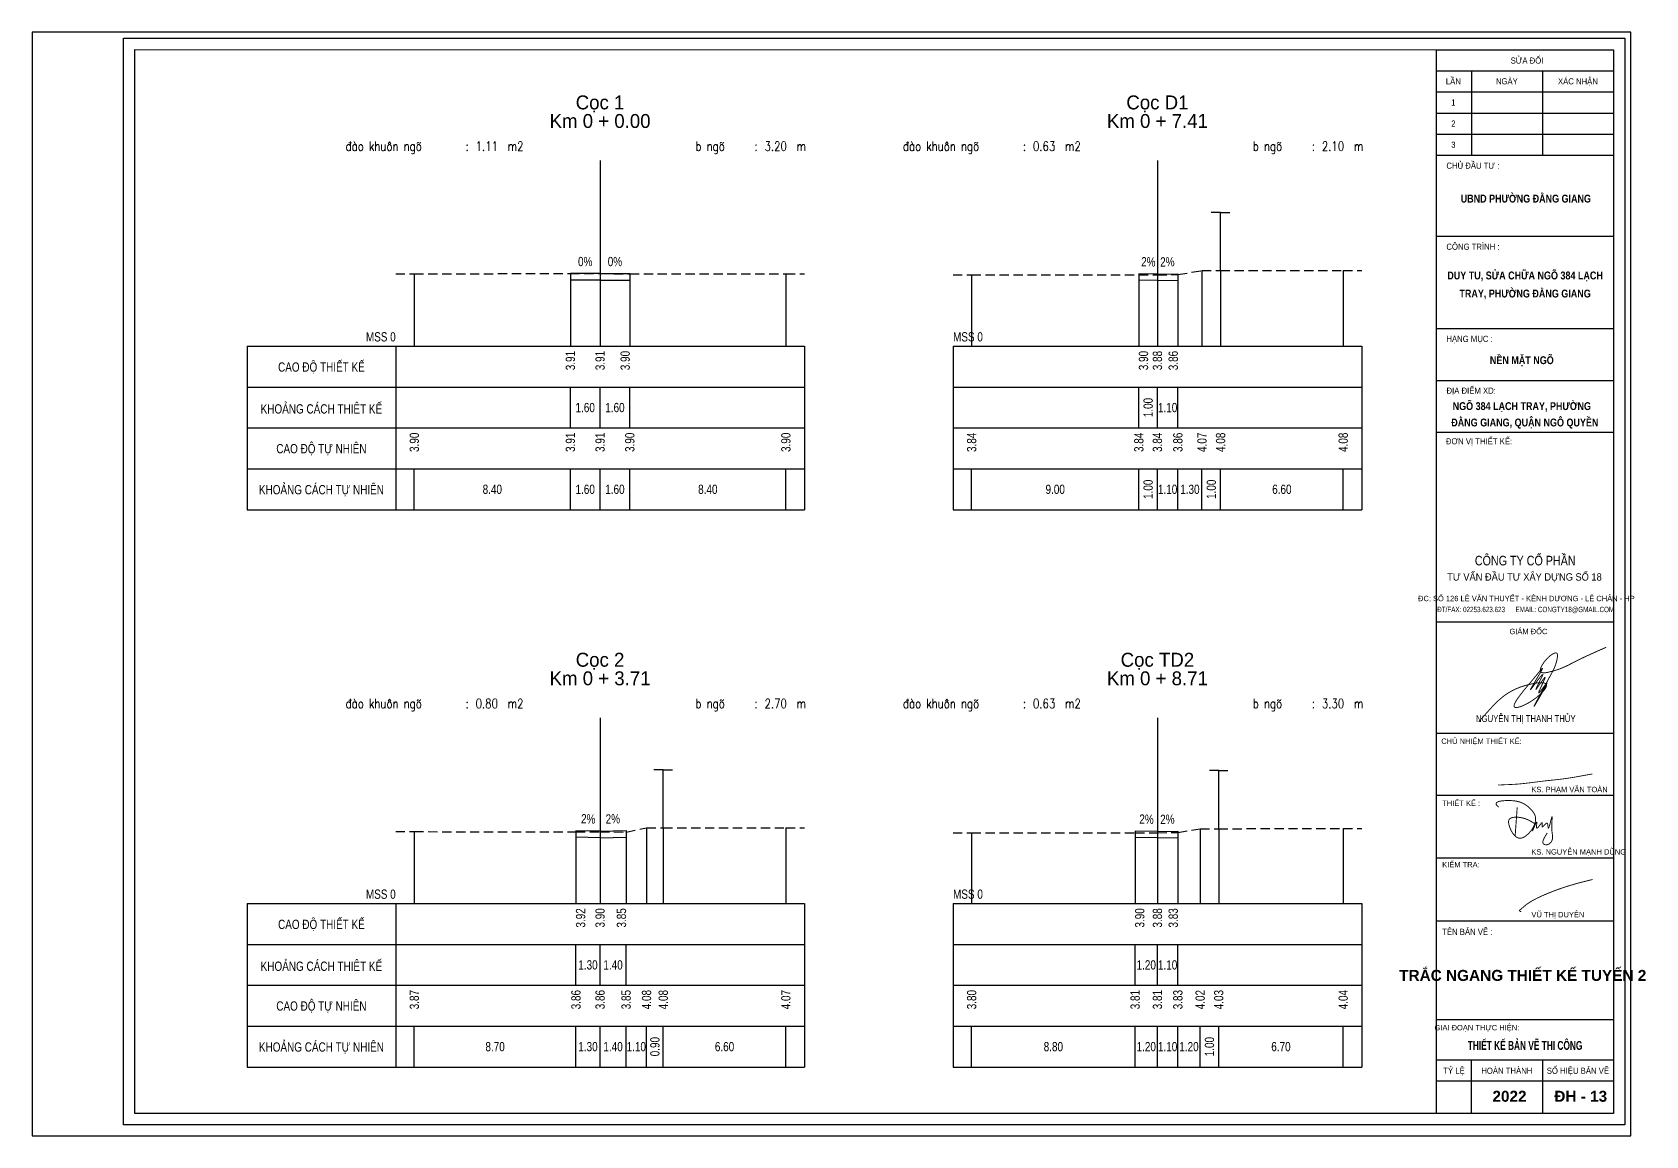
# Model space of a CAD drawing. Header units: inches. Extents: x 190 to 1294, y -286 to 620.
# Drawn here: x 233 to 319.9, y -286.4 to -227 of the extents above; entities that cross this region are included whole.
import ezdxf
from ezdxf.enums import TextEntityAlignment as Align

# ---------------------------------------------------------------- set-up
doc = ezdxf.new("R2010")
doc.units = ezdxf.units.IN
doc.header["$MEASUREMENT"] = 0
doc.linetypes.add('HIDDEN', pattern=[0.375, 0.25, -0.125])
for name, color, linetype in [('Bang TN tu nhien', 3, 'Continuous'), ('BT7-THAY', 7, 'Continuous'), ('Dien thiet ke TN', 2, 'Continuous'), ('Duong dong trac ngang tu nhien', 9, 'Continuous'), ('ENTTNTHIETKE1', 2, 'Continuous'), ('GHICHU', 7, 'Continuous'), ('KH_VAT', 8, 'Continuous'), ('KHUNGTEN', 5, 'Continuous'), ('Mat duong PD 1', 1, 'Continuous'), ('T.bao', 6, 'Continuous'), ('Taluy', 1, 'Continuous'), ('thep', 2, 'Continuous'), ('Trac ngang tu nhien', 3, 'Continuous'), ('TracNgang', 7, 'Continuous'), ('TXT', 5, 'Continuous')]:
    doc.layers.add(name, color=color, linetype=linetype)
for name, color, linetype, lineweight in [('ISO', 153, 'Continuous', 13), ('LC ISO', 160, 'Continuous', 13), ('LC Net dam 1', 30, 'Continuous', 30), ('LC Text1', 3, 'Continuous', 20), ('LC Text2', 7, 'Continuous', 25)]:
    doc.layers.add(name, color=color, linetype=linetype, lineweight=lineweight)
doc.styles.add('BangTN', font='viet buddy.shx', dxfattribs={"width": 0.8})
doc.styles.add('LC 3', font='vnsimli.shx', dxfattribs={"width": 0.75})
doc.styles.add('style1', font='')
doc.styles.add('T2', font='', dxfattribs={"width": 0.8})
doc.styles.add('THANG2', font='')
doc.styles.add('VnAvantH-B', font='')
doc.styles.get('style1').set_extended_font_data('.VnAvantH')
doc.styles.get('T2').set_extended_font_data('.VnArialH')
doc.styles.get('THANG2').set_extended_font_data('.VnHelvetInsH', bold=True)
doc.styles.get('VnAvantH-B').set_extended_font_data('.VnAvantH', bold=True)

# ---------------------------------------------------------------- blocks, each defined once
blk = doc.blocks.new('CHIEUDUNGVAT12')
at = {"layer": 'KH_VAT', "color": 1}
for q in [(-2.5, 15.63), (2.5, 15.63)]:
    blk.add_line((0, 15.63), q, dxfattribs=at)
at = {"layer": 'KH_VAT', "color": 7}
blk.add_lwpolyline([(0, 0), (0, 15.63)], dxfattribs=at)
blk = doc.blocks.new('ChieuDungVat4.dwg')
at = {"layer": 'KH_VAT', "color": 1}
blk.add_blockref('CHIEUDUNGVAT12', (0, 0), dxfattribs=at)
blk = doc.blocks.new('chu ki Miss Duyen')
at = {"layer": 'ISO', "ltscale": 2, "const_width": 40}
blk.add_lwpolyline([(843, 225), (838, 225), (836, 225), (834, 225), (832, 225), (830, 226), (828, 226), (827, 226), (826, 226), (825, 226), (824, 226), (823, 226), (821, 226), (820, 227), (819, 227), (818, 227), (817, 227), (816, 227), (815, 227), (814, 227), (813, 228), (812, 228), (810, 228), (809, 228), (808, 228), (807, 229), (806, 229), (805, 229), (804, 229), (803, 230), (801, 230), (800, 230), (799, 230), (798, 231), (797, 231), (795, 231), (794, 232), (793, 232), (792, 232), (791, 233), (789, 233), (788, 233), (787, 234), (786, 234), (785, 235), (783, 235), (782, 235), (781, 236), (780, 236), (779, 237), (778, 237), (777, 238), (776, 238), (776, 238), (775, 238), (775, 239), (774, 239), (774, 239), (773, 239), (773, 240), (772, 240), (771, 240), (771, 240), (770, 241), (770, 241), (769, 241), (769, 242), (768, 242), (768, 242), (767, 242), (767, 243), (766, 243), (766, 243), (765, 244), (765, 244), (765, 244), (764, 245), (764, 245), (763, 245), (763, 246), (762, 246), (762, 246), (762, 247), (761, 247), (761, 247), (760, 248), (760, 248), (760, 248), (759, 249), (759, 249), (759, 249), (758, 250), (758, 250), (758, 250), (758, 251), (757, 251), (757, 251), (757, 252), (756, 252), (756, 253), (756, 253), (756, 253), (756, 254), (755, 254), (755, 255), (755, 255), (755, 255), (755, 256), (755, 256), (754, 257), (754, 257), (754, 257), (754, 258), (754, 258), (754, 259), (754, 259), (754, 260), (754, 260), (754, 260), (754, 261), (754, 261), (754, 262), (754, 262), (754, 263), (754, 263), (754, 263), (754, 264), (754, 264), (754, 265), (754, 265), (754, 266), (754, 266), (754, 267), (754, 267), (755, 268), (755, 268), (755, 269), (755, 269), (755, 270), (755, 270), (755, 270), (756, 271), (756, 271), (756, 272), (756, 272), (756, 273), (757, 273), (757, 274), (757, 274), (757, 275), (758, 275), (758, 276), (758, 276), (758, 277), (759, 277), (759, 278), (759, 278), (759, 279), (760, 279), (760, 280), (760, 280), (761, 281), (761, 281), (761, 282), (762, 282), (762, 283), (762, 283), (763, 284), (763, 284), (763, 285), (764, 285), (764, 286), (764, 286), (765, 287), (766, 288), (767, 289), (767, 290), (768, 291), (769, 293), (770, 294), (771, 295), (771, 296), (772, 297), (773, 298), (774, 299), (775, 300), (776, 301), (777, 302), (778, 303), (778, 304), (780, 306), (781, 307), (782, 308), (783, 309), (784, 310), (785, 311), (786, 312), (786, 312), (787, 313), (788, 314), (789, 315), (790, 316), (791, 317), (792, 318), (792, 319), (793, 320), (794, 321), (795, 322), (796, 323), (797, 324), (797, 324), (798, 325), (799, 326), (800, 327), (801, 328), (801, 329), (802, 330), (803, 330), (804, 331), (805, 332), (805, 333), (806, 334), (807, 335), (808, 336), (808, 336), (809, 337), (810, 338), (811, 339), (811, 340), (812, 340), (813, 341), (814, 343), (816, 344), (817, 346), (819, 348), (820, 349), (822, 351), (823, 352), (824, 354), (826, 355), (827, 357), (829, 358), (830, 360), (831, 361), (834, 364), (840, 370), (842, 372), (845, 376), (848, 379), (851, 382), (853, 386), (856, 389), (859, 392), (862, 395), (865, 398), (867, 401), (870, 404), (873, 407), (876, 411), (879, 414), (882, 417), (885, 420), (887, 423), (890, 427), (893, 430), (896, 433), (899, 436), (902, 440), (905, 443), (908, 446), (911, 449), (914, 453), (917, 456), (920, 459), (923, 462), (926, 466), (928, 469), (931, 472), (934, 476), (937, 479), (940, 482), (943, 486), (946, 489), (949, 492), (953, 495), (956, 499), (959, 502), (962, 505), (965, 509), (968, 512), (971, 515), (974, 519), (977, 522), (980, 525), (983, 529), (986, 532), (989, 535), (992, 538), (996, 542), (999, 545), (1002, 548), (1005, 552), (1008, 555), (1011, 558), (1014, 561), (1017, 565), (1021, 568), (1024, 571), (1027, 574), (1030, 578), (1033, 581), (1036, 584), (1040, 587), (1043, 591), (1046, 594), (1049, 596), (1052, 600), (1056, 603), (1059, 606), (1062, 610), (1065, 613), (1069, 616), (1072, 619), (1075, 622), (1078, 625), (1082, 628), (1085, 631), (1088, 634), (1091, 637), (1095, 640), (1098, 643), (1101, 646), (1105, 649), (1108, 652), (1111, 655), (1114, 658), (1118, 661), (1121, 664), (1124, 667), (1128, 670), (1131, 673), (1134, 676), (1138, 679), (1141, 682), (1144, 685), (1148, 688), (1151, 691), (1154, 694), (1158, 697), (1161, 700), (1165, 702), (1168, 705), (1171, 708), (1175, 711), (1178, 714), (1182, 717), (1185, 720), (1188, 722), (1192, 725), (1195, 728), (1199, 731), (1202, 734), (1205, 736), (1209, 739), (1212, 742), (1216, 745), (1219, 747), (1223, 750), (1226, 753), (1229, 756), (1233, 758), (1236, 761), (1240, 764), (1243, 767), (1247, 769), (1250, 772), (1254, 775), (1257, 777), (1261, 780), (1264, 783), (1268, 785), (1271, 788), (1275, 791), (1278, 793), (1282, 796), (1285, 799), (1289, 801), (1292, 804), (1296, 807), (1299, 809), (1303, 812), (1306, 815), (1310, 817), (1313, 820), (1317, 822), (1320, 825), (1324, 828), (1327, 830), (1331, 833), (1335, 835), (1338, 838), (1342, 840), (1345, 843), (1349, 846), (1352, 848), (1356, 851), (1360, 853), (1363, 856), (1367, 858), (1370, 861), (1374, 863), (1377, 866), (1381, 868), (1385, 871), (1392, 876), (1399, 881), (1406, 886), (1413, 891), (1421, 896), (1428, 901), (1435, 906), (1442, 911), (1447, 915), (1457, 921), (1464, 926), (1471, 931), (1479, 936), (1486, 941), (1493, 946), (1501, 950), (1508, 955), (1515, 960), (1523, 965), (1530, 970), (1537, 975), (1545, 980), (1552, 984), (1559, 989), (1567, 994), (1574, 999), (1582, 1004), (1589, 1008), (1596, 1013), (1604, 1018), (1611, 1023), (1619, 1028), (1626, 1032), (1634, 1037), (1641, 1042), (1648, 1046), (1656, 1051), (1663, 1056), (1671, 1061), (1678, 1065), (1686, 1070), (1693, 1075), (1701, 1079), (1708, 1084), (1716, 1089), (1723, 1093), (1731, 1098), (1738, 1103), (1746, 1107), (1753, 1112), (1761, 1116), (1769, 1121), (1776, 1126), (1784, 1130), (1791, 1135), (1799, 1139), (1806, 1144), (1814, 1148), (1822, 1153), (1829, 1158), (1837, 1162), (1844, 1167), (1852, 1171), (1860, 1176), (1867, 1180), (1875, 1185), (1882, 1189), (1890, 1194), (1898, 1198), (1905, 1203), (1913, 1207), (1921, 1212), (1928, 1216), (1936, 1220), (1943, 1225), (1951, 1229), (1959, 1234), (1964, 1237), (1974, 1243), (1982, 1247), (1989, 1251), (1997, 1256), (2005, 1260), (2012, 1265), (2020, 1269), (2028, 1273), (2036, 1278), (2043, 1282), (2051, 1286), (2059, 1291), (2066, 1295), (2074, 1299), (2082, 1304), (2089, 1308), (2097, 1312), (2105, 1317), (2113, 1321), (2120, 1325), (2128, 1330), (2136, 1334), (2144, 1338), (2151, 1342), (2159, 1347), (2167, 1351), (2175, 1355), (2182, 1359), (2190, 1364), (2198, 1368), (2206, 1372), (2213, 1376), (2221, 1381), (2229, 1385), (2237, 1389), (2244, 1393), (2252, 1397), (2260, 1402), (2268, 1406), (2276, 1410), (2283, 1414), (2291, 1418), (2299, 1422), (2307, 1426), (2315, 1431), (2322, 1435), (2330, 1439), (2338, 1443), (2346, 1447), (2354, 1451), (2361, 1455), (2369, 1459), (2377, 1464), (2385, 1468), (2393, 1472), (2401, 1476), (2408, 1480), (2416, 1484), (2424, 1488), (2432, 1492), (2440, 1496), (2448, 1500), (2456, 1504), (2463, 1508), (2471, 1512), (2479, 1516), (2487, 1520), (2495, 1524), (2503, 1528), (2511, 1532), (2519, 1536), (2526, 1540), (2534, 1544), (2542, 1548), (2550, 1552), (2558, 1556), (2566, 1560), (2574, 1564), (2582, 1568), (2590, 1572), (2598, 1575), (2606, 1579), (2613, 1583), (2621, 1587), (2629, 1591), (2637, 1595), (2645, 1599), (2653, 1603), (2661, 1607), (2669, 1610), (2677, 1614), (2685, 1618), (2693, 1622), (2701, 1626), (2709, 1630), (2717, 1633), (2725, 1637), (2733, 1641), (2741, 1645), (2749, 1649), (2756, 1652), (2764, 1656), (2772, 1660), (2780, 1664), (2788, 1668), (2796, 1671), (2804, 1675), (2812, 1679), (2820, 1683), (2828, 1686), (2836, 1690), (2844, 1694), (2852, 1698), (2860, 1701), (2868, 1705), (2876, 1709), (2884, 1712), (2892, 1716), (2900, 1720), (2908, 1723), (2916, 1727), (2925, 1731), (2933, 1734), (2941, 1738), (2949, 1742), (2957, 1745), (2965, 1749), (2973, 1753), (2981, 1756), (2989, 1760), (2997, 1763), (3005, 1767), (3013, 1771), (3021, 1774), (3029, 1778), (3037, 1781), (3045, 1785), (3053, 1789), (3061, 1792), (3069, 1796), (3078, 1799), (3086, 1803), (3094, 1806), (3102, 1810), (3110, 1813), (3118, 1817), (3126, 1820), (3134, 1824), (3142, 1827), (3150, 1831), (3156, 1833), (3167, 1838), (3175, 1841), (3183, 1845), (3191, 1848), (3199, 1852), (3207, 1855), (3215, 1859), (3223, 1862), (3232, 1866), (3240, 1869), (3248, 1873), (3256, 1876), (3264, 1879), (3272, 1883), (3280, 1886), (3288, 1890), (3297, 1893), (3305, 1896), (3313, 1900), (3321, 1903), (3329, 1907), (3337, 1910), (3345, 1913), (3354, 1917), (3362, 1920), (3370, 1923), (3378, 1927), (3386, 1930), (3394, 1933), (3403, 1937), (3411, 1940), (3419, 1944), (3427, 1947), (3435, 1950), (3452, 1957), (3468, 1963), (3484, 1970), (3501, 1977), (3517, 1983), (3534, 1990), (3550, 1996), (3566, 2003), (3583, 2009), (3599, 2016), (3616, 2022), (3632, 2029), (3648, 2035), (3665, 2042), (3681, 2048), (3698, 2055), (3714, 2061), (3731, 2068), (3747, 2074), (3763, 2081), (3780, 2087), (3796, 2093), (3813, 2100), (3828, 2106)], dxfattribs=at)
blk = doc.blocks.new('nguyen thi thanh thuy')
at = {"layer": 'ISO', "ltscale": 2, "const_width": 40}
blk.add_lwpolyline([(-2685, -1690, -0.006388), (-2178, -1117, -0.008557), (-1977, -905, -0.017087), (-1770, -708, -0.102087), (-833, -161, -0.039833), (-270, -16, -0.020512), (-90, 8, -0.044497), (98, 9, -0.05587), (182, -8, -0.113633), (236, -42, -0.176433), (258, -92, -0.077033), (254, -135, -0.069534), (223, -210, -0.038569), (166, -296, -0.030368), (57, -421, -0.082382), (-675, -942, -0.035158), (-905, -1035, -0.04441), (-1026, -1062, -0.066948), (-1091, -1062, -0.143409), (-1132, -1043, -0.176131), (-1149, -1007, -0.069024), (-1148, -973, -0.059887), (-1131, -911, -0.036714), (-1079, -807, -0.019023), (-1000, -683, -0.011006), (-898, -542, -0.01042), (-645, -222, 0.001355), (-76, 463, -0.031231), (69, 631, -0.180623), (82, 640, -0.602198), (84, 631, -0.055981), (56, 570, -0.010846), (-28, 418, 0.000464), (-371, -161, 0.02324), (-439, -286, 1.627113), (-437, -292, 0.049833), (-397, -245, 0.005496), (-91, 162, -0.011697), (26, 311, -0.051381), (82, 370, -0.288592), (95, 376, -0.379106), (97, 362, -0.040394), (80, 315, -0.015043), (4, 153, 0.026859), (-200, -261, 0.160173), (-204, -278, 0.62441), (-195, -273, 0.034188), (-141, -204, -0.015387), (148, 200, -0.034245), (183, 240, -0.377171), (195, 246, -0.275743), (195, 230, -0.039705), (162, 143, -0.007154), (29, -150, 0.010269), (-53, -335, 0.059207), (-81, -418, 0.494242), (-78, -431, 0.209425), (-61, -421, 0.031522), (-22, -378, 0.012151), (92, -232, -0.015412), (249, -26, -0.066877), (274, -2, -1.012313), (279, -8, -0.055225), (269, -38, -0.019501), (211, -159, -0.008968), (2, -538, -0.00525), (-207, -898, -0.041875), (-284, -1018, -0.365695), (-264, -970, -0.007459), (-39, -543, 0.000828), (491, 447, 0.016244), (598, 659, 0.05881), (711, 1009, 0.039413), (734, 1174, 0.060004), (730, 1242, 0.240646), (692, 1298, 0.134453), (647, 1305, 0.071372), (590, 1291, 0.040684), (523, 1258, 0.056501), (335, 1112, 0.071752), (65, 772, 0.045704), (5, 642, 0.058573), (-12, 565, 0.116475), (-5, 505, 0.165912), (30, 466, 0.096245), (88, 446, 0.048338), (165, 443, 0.036618), (301, 460, 0.062636), (1097, 724, 0.01049), (1469, 913, -0.006081), (1725, 1041, -0.007252), (2275, 1297, -0.003845), (2852, 1552)], format="xyb", dxfattribs=at)
blk = doc.blocks.new('chu ki Toan')
at = {"layer": 'LC ISO', "const_width": 49}
blk.add_lwpolyline([(-20, 15), (-7, 4), (0, 0), (12, -4), (24, -6), (37, -6), (51, -6), (61, -5), (78, -4), (92, -3), (105, -2), (119, -1), (132, 0), (146, 0), (159, 1), (173, 2), (186, 3), (199, 3), (213, 4), (226, 5), (239, 6), (252, 6), (265, 7), (278, 8), (291, 8), (304, 9), (317, 10), (330, 10), (343, 11), (356, 11), (369, 12), (382, 12), (395, 13), (408, 14), (420, 14), (433, 15), (446, 15), (458, 16), (471, 16), (484, 17), (496, 17), (509, 18), (522, 18), (534, 19), (547, 19), (559, 20), (572, 20), (584, 21), (597, 21), (609, 22), (622, 22), (634, 23), (647, 23), (659, 24), (672, 24), (684, 25), (697, 26), (709, 26), (721, 27), (734, 27), (746, 28), (759, 28), (771, 29), (783, 29), (796, 30), (808, 31), (820, 31), (833, 32), (845, 32), (858, 33), (870, 34), (882, 34), (895, 35), (907, 36), (919, 36), (932, 37), (944, 38), (957, 38), (969, 39), (982, 40), (992, 41), (1006, 42), (1019, 42), (1031, 43), (1044, 44), (1056, 45), (1069, 46), (1081, 47), (1094, 48), (1106, 49), (1119, 49), (1131, 50), (1144, 51), (1156, 52), (1169, 53), (1181, 54), (1194, 55), (1207, 56), (1219, 58), (1232, 59), (1244, 60), (1257, 61), (1270, 62), (1282, 63), (1295, 64), (1307, 65), (1320, 67), (1333, 68), (1345, 69), (1358, 70), (1371, 71), (1383, 73), (1396, 74), (1409, 75), (1421, 76), (1434, 78), (1447, 79), (1459, 80), (1472, 82), (1485, 83), (1497, 84), (1510, 86), (1523, 87), (1536, 88), (1548, 90), (1561, 91), (1574, 92), (1586, 94), (1599, 95), (1612, 97), (1625, 98), (1637, 99), (1650, 101), (1663, 102), (1676, 104), (1688, 105), (1701, 107), (1714, 108), (1727, 110), (1739, 111), (1752, 113), (1765, 114), (1778, 116), (1790, 117), (1803, 119), (1816, 120), (1829, 122), (1841, 123), (1854, 125), (1867, 126), (1880, 128), (1892, 129), (1905, 131), (1918, 133), (1931, 134), (1944, 136), (1956, 137), (1969, 139), (1982, 141), (1995, 142), (2007, 144), (2020, 145), (2033, 147), (2046, 149), (2058, 150), (2071, 152), (2084, 153), (2097, 155), (2109, 157), (2122, 158), (2135, 160), (2147, 161), (2160, 163), (2173, 165), (2186, 166), (2198, 168), (2211, 170), (2224, 171), (2236, 173), (2245, 174), (2262, 176), (2274, 178), (2287, 179), (2300, 181), (2313, 182), (2325, 184), (2338, 186), (2351, 187), (2363, 189), (2376, 191), (2389, 192), (2401, 194), (2414, 195), (2426, 197), (2439, 199), (2452, 200), (2464, 202), (2477, 203), (2490, 205), (2502, 206), (2515, 208), (2528, 210), (2540, 211), (2553, 213), (2566, 214), (2578, 216), (2591, 217), (2603, 219), (2616, 221), (2629, 222), (2641, 224), (2654, 225), (2667, 227), (2679, 228), (2692, 230), (2705, 231), (2717, 233), (2734, 235), (2743, 236), (2755, 237), (2768, 239), (2780, 240), (2793, 241), (2806, 243), (2818, 244), (2831, 246), (2844, 247), (2856, 249), (2869, 250), (2882, 252), (2894, 253), (2907, 254), (2920, 256), (2932, 257), (2945, 259), (2958, 260), (2970, 261), (2983, 263), (2996, 264), (3008, 265), (3021, 267), (3034, 268), (3046, 270), (3059, 271), (3072, 272), (3084, 274), (3097, 275), (3110, 276), (3122, 278), (3135, 279), (3148, 280), (3160, 282), (3173, 283), (3186, 285), (3199, 286), (3211, 287), (3224, 289), (3237, 290), (3249, 291), (3262, 293), (3275, 294), (3287, 295), (3300, 297), (3313, 298), (3325, 299), (3338, 301), (3351, 302), (3363, 304), (3376, 305), (3389, 306), (3401, 308), (3414, 309), (3427, 310), (3439, 312), (3452, 313), (3465, 315), (3477, 316), (3490, 317), (3503, 319), (3516, 320), (3528, 322), (3541, 323), (3554, 324), (3566, 326), (3579, 327), (3592, 329), (3604, 330), (3617, 332), (3630, 333), (3642, 334), (3655, 336), (3668, 337), (3680, 339), (3693, 340), (3706, 342), (3718, 343), (3731, 345), (3744, 346), (3756, 348), (3769, 349), (3782, 351), (3794, 352), (3807, 354), (3820, 356), (3832, 357), (3845, 359), (3858, 360), (3870, 362), (3883, 364), (3896, 365), (3908, 367), (3921, 368), (3933, 370), (3946, 372), (3959, 373), (3971, 375), (3984, 377), (3997, 378), (4009, 380), (4022, 382), (4035, 384), (4047, 385), (4060, 387), (4072, 389), (4085, 391), (4095, 392), (4110, 394), (4123, 396), (4136, 398), (4148, 400), (4161, 402), (4173, 404), (4186, 405), (4199, 407), (4211, 409), (4224, 411), (4236, 413), (4249, 415), (4262, 417), (4274, 419), (4287, 421), (4299, 423), (4312, 425), (4325, 427), (4337, 429), (4350, 431), (4362, 433), (4375, 435), (4388, 437), (4400, 439), (4413, 441), (4425, 443), (4438, 445), (4450, 447), (4463, 449), (4476, 452), (4488, 454), (4501, 456), (4513, 458), (4526, 460), (4538, 462), (4551, 464), (4564, 467), (4576, 469), (4589, 471), (4601, 473), (4614, 475), (4626, 477), (4639, 480), (4651, 482), (4664, 484), (4677, 486), (4689, 488), (4702, 491), (4714, 493), (4727, 495), (4739, 497), (4752, 500), (4764, 502), (4777, 504), (4790, 506), (4802, 509), (4815, 511), (4827, 513), (4840, 515), (4852, 518), (4865, 520), (4877, 522), (4890, 524), (4903, 527), (4915, 529), (4928, 531), (4940, 534), (4953, 536), (4965, 538), (4978, 540), (4990, 543), (5003, 545), (5015, 547), (5028, 550), (5041, 552), (5053, 554), (5066, 556), (5078, 559), (5091, 561), (5103, 563), (5116, 566), (5128, 568), (5141, 570), (5153, 572), (5166, 575), (5179, 577), (5191, 579), (5204, 582), (5216, 584), (5229, 586), (5241, 588), (5254, 591), (5266, 593), (5279, 595), (5291, 597), (5304, 600), (5317, 602), (5329, 604), (5342, 606), (5354, 609), (5367, 611), (5379, 613), (5392, 616), (5404, 618), (5417, 620), (5429, 622), (5442, 625), (5455, 627), (5467, 629), (5480, 631), (5492, 634), (5505, 636), (5517, 638), (5530, 640), (5542, 643), (5555, 645), (5567, 647), (5580, 649), (5593, 652), (5605, 654), (5618, 656), (5630, 658), (5643, 661), (5655, 663)], dxfattribs=at)
blk = doc.blocks.new('Nguyen Manh Dung')
at = {"layer": 'LC ISO', "const_width": 60}
for points in [[(-1870, 1732), (-1922, 1783), (-1970, 1833), (-2008, 1881), (-2021, 1904), (-2030, 1922), (-2036, 1946), (-2036, 1965), (-2032, 1984), (-2024, 2001), (-2013, 2017), (-1997, 2033), (-1956, 2060), (-1902, 2084), (-1839, 2104), (-1766, 2121), (-1686, 2135), (-1601, 2145), (-1512, 2153), (-1330, 2161), (-1222, 2162), (-1153, 2160), (-1069, 2157), (-989, 2152), (-911, 2144), (-837, 2135), (-695, 2110), (-564, 2078), (-443, 2038), (-329, 1991), (-223, 1936), (-123, 1874), (-29, 1805), (62, 1728), (149, 1645), (256, 1528), (315, 1458), (354, 1407), (390, 1354), (422, 1299), (437, 1269), (469, 1185), (484, 1126), (494, 1065), (499, 1003), (499, 941), (494, 878), (485, 814), (471, 750), (453, 686), (431, 622), (405, 559), (376, 496), (307, 372), (227, 253), (136, 140), (37, 34), (-37, -34), (-125, -106), (-181, -145), (-238, -181), (-295, -210), (-353, -234), (-410, -250), (-483, -260), (-523, -259), (-578, -251), (-632, -234), (-684, -211), (-736, -180), (-785, -143), (-833, -100), (-879, -52), (-923, 1), (-965, 58), (-1005, 119), (-1042, 183), (-1077, 249), (-1138, 388), (-1194, 552), (-1208, 601), (-1223, 671), (-1233, 739), (-1236, 803), (-1230, 862), (-1211, 919), (-1186, 959), (-1148, 997), (-1101, 1027), (-1045, 1052), (-983, 1070), (-915, 1083), (-844, 1090), (-769, 1093), (-693, 1092), (-616, 1088), (-517, 1077), (-468, 1069), (-329, 1041), (-199, 1004), (-78, 960), (38, 909), (148, 854), (254, 795), (460, 671)], [(-814, -118), (-802, 50), (-790, 217), (-778, 385), (-765, 552), (-753, 720), (-741, 888), (-729, 1055), (-717, 1223), (-705, 1390), (-693, 1558), (-681, 1725)], [(477, 775), (449, 689), (422, 605), (409, 565), (396, 525), (384, 487), (373, 450), (361, 415), (351, 382), (342, 351), (333, 323), (325, 298), (319, 275), (313, 256), (309, 240), (306, 227), (304, 218), (304, 214), (305, 213), (306, 215), (308, 217), (310, 221), (313, 227), (315, 232), (318, 240), (326, 258), (336, 280), (346, 306), (358, 334), (370, 365), (384, 398), (398, 433), (427, 504), (457, 575), (472, 609), (486, 641), (500, 671), (514, 699), (526, 723), (538, 744), (548, 761), (553, 767), (557, 773), (561, 777), (565, 780), (568, 781), (571, 781), (573, 779), (575, 776), (576, 771), (577, 764), (578, 756), (578, 746), (577, 735), (577, 723), (575, 695), (572, 664), (569, 631), (565, 596), (560, 527), (558, 494), (558, 464), (560, 438), (561, 426), (564, 416), (566, 408), (570, 401), (574, 395), (580, 391), (584, 390), (590, 390), (597, 392), (605, 396), (613, 401), (622, 408), (631, 416), (641, 425), (662, 447), (684, 472), (707, 500), (731, 530), (779, 593), (802, 623), (825, 652), (846, 678), (866, 701), (875, 710), (884, 719), (892, 726), (900, 732), (906, 737), (913, 740), (918, 741), (922, 740), (926, 737), (929, 732), (931, 725), (931, 717), (932, 706), (931, 694), (930, 680), (929, 666), (925, 634), (920, 601), (915, 568), (912, 536), (910, 522), (909, 508), (909, 496), (909, 485), (911, 476), (913, 469), (914, 466), (920, 461), (925, 461), (931, 462), (937, 465), (945, 470), (953, 476), (962, 484), (971, 493), (981, 503), (1003, 526), (1026, 551), (1076, 605), (1101, 632), (1126, 657), (1150, 679), (1162, 688), (1173, 697), (1184, 704), (1195, 709), (1205, 713), (1214, 715), (1223, 715), (1228, 715), (1239, 710), (1246, 704), (1252, 697), (1258, 688), (1263, 677), (1267, 665), (1275, 639), (1281, 609), (1286, 576), (1290, 543), (1293, 510), (1296, 479), (1299, 451), (1302, 426), (1304, 416), (1306, 405), (1308, 399), (1310, 394), (1312, 389), (1315, 387), (1318, 385), (1321, 385), (1324, 387), (1327, 389), (1331, 393), (1334, 399), (1342, 412), (1350, 430), (1359, 452), (1368, 477), (1377, 505), (1386, 536), (1396, 569), (1406, 605), (1426, 679), (1466, 833), (1475, 870), (1485, 906), (1494, 941), (1502, 973), (1510, 1003), (1518, 1031), (1524, 1055), (1531, 1075), (1538, 1095), (1541, 1104), (1545, 1112), (1549, 1116), (1552, 1117), (1554, 1113), (1556, 1106), (1557, 1095), (1558, 1081), (1558, 1065), (1558, 1045), (1557, 1023), (1557, 998), (1556, 971), (1554, 942), (1553, 911), (1552, 878), (1550, 844), (1546, 772), (1543, 696), (1540, 617), (1538, 537), (1537, 458), (1537, 381), (1540, 306), (1541, 276), (1544, 237), (1547, 204), (1550, 173), (1557, 113), (1565, 57), (1573, 5), (1580, -45), (1586, -93), (1590, -139), (1592, -185), (1590, -230), (1584, -276), (1580, -299), (1573, -328), (1568, -347), (1560, -371), (1551, -395), (1540, -419), (1528, -444), (1515, -467), (1501, -491), (1485, -513), (1469, -535), (1451, -556), (1432, -576), (1412, -594), (1390, -611), (1368, -626), (1344, -640), (1320, -652), (1288, -663), (1267, -668), (1239, -673), (1211, -676), (1183, -677), (1155, -676), (1128, -673), (1103, -668), (1079, -662), (1056, -653), (1039, -645), (1019, -632), (1004, -620), (992, -605), (982, -590), (975, -573), (970, -555), (966, -536), (965, -516), (966, -494), (969, -472), (973, -449), (979, -424), (987, -399), (996, -373), (1006, -346), (1018, -319), (1031, -291), (1060, -233), (1093, -172), (1128, -111), (1166, -48), (1246, 81)]]:
    blk.add_lwpolyline(points, dxfattribs=at)
blk = doc.blocks.new('khung vpn')
at = {"layer": 'Defpoints'}
for p, q in [((52556.46, -4195.446), (52498.758, -4195.446)), ((52498.758, -4195.446), (52498.758, -4235.276)), ((52556.46, -4235.276), (52556.46, -4195.446)), ((52498.758, -4235.276), (52556.46, -4235.276))]:
    blk.add_line(p, q, dxfattribs=at)
at = {"layer": 'KHUNGTEN'}
blk.add_lwpolyline([(52556.243, -4234.885), (52502.048, -4234.885), (52502.048, -4195.662), (52556.243, -4195.662)], close=True, dxfattribs=at)
at = {"layer": 'T.bao'}
for p, q in [((52549.443, -4196.835), (52555.832, -4196.835)), ((52550.703, -4196.835), (52550.703, -4199.885)), ((52553.267, -4196.835), (52553.267, -4199.885)), ((52549.443, -4197.598), (52555.832, -4197.598)), ((52549.443, -4198.36), (52555.832, -4198.36)), ((52549.443, -4199.123), (52555.832, -4199.123)), ((52549.443, -4222.987), (52555.832, -4222.987)), ((52549.443, -4225.241), (52555.832, -4225.241)), ((52549.443, -4227.516), (52555.832, -4227.516)), ((52549.443, -4232.534), (52555.832, -4232.534)), ((52550.703, -4232.534), (52550.703, -4234.474)), ((52553.267, -4232.534), (52553.267, -4234.474)), ((52549.443, -4233.296), (52555.832, -4233.296))]:
    blk.add_line(p, q, dxfattribs=at)
at = {"layer": 'thep'}
for p, q in [((52549.443, -4199.885), (52555.832, -4199.885)), ((52549.443, -4202.81), (52555.832, -4202.81)), ((52549.443, -4206.138), (52555.832, -4206.138)), ((52549.443, -4208.009), (52555.832, -4208.009)), ((52549.443, -4209.881), (52555.832, -4209.881)), ((52549.443, -4216.721), (52555.832, -4216.721)), ((52549.443, -4220.741), (52555.832, -4220.741)), ((52549.443, -4231.083), (52555.832, -4231.083))]:
    blk.add_line(p, q, dxfattribs=at)
for points in [[(52555.832, -4234.474), (52502.459, -4234.474), (52502.459, -4196.073), (52555.832, -4196.073)], [(52555.832, -4196.073), (52555.832, -4234.474), (52549.443, -4234.474), (52549.443, -4196.073)]]:
    blk.add_lwpolyline(points, close=True, dxfattribs=at)
at = {"layer": 'TXT', "linetype": 'Continuous'}
blk.add_line((52555.832, -4196.073), (52555.832, -4234.474), dxfattribs=at)
at = {"layer": 'ISO', "xscale": 0.0007999999999999995, "yscale": 0.0007999999999999995, "zscale": 0.0007999999999999995, "rotation": 352.0676215534355}
blk.add_blockref('chu ki Miss Duyen', (52551.816, -4227.273), dxfattribs=at)
at = {"layer": 'LC ISO', "xscale": 0.000601425, "yscale": 0.000601425, "zscale": 0.000601425}
blk.add_blockref('chu ki Toan', (52551.676, -4222.614), dxfattribs=at)
at = {"layer": 'LC Net dam 1'}
for name, p, xscale, yscale, zscale in [('nguyen thi thanh thuy', (52553.202, -4218.934), 0.0008320000000000002, 0.0008320000000000002, 0.0008320000000000002), ('Nguyen Manh Dung', (52552.742, -4224.392), 0.0005625000000000002, 0.0005625000000000002, 0.0005625000000000002)]:
    blk.add_blockref(name, p, dxfattribs=dict(at, xscale=xscale, yscale=yscale, zscale=zscale))
at = {"layer": 'BT7-THAY', "linetype": 'ByBlock', "style": 'VnAvantH-B'}
for s, height, width, p in [('ubnd ph\xadêng §»NG GIANG', 0.28512, 0.85, (52552.67, -4201.592)), ('nÒn mÆt ngâ', 0.28512, 0.85, (52552.525, -4207.424)), ('ngâ 384 L¹CH TRAY, PH¦êNG', 0.28512, 0.85, (52552.525, -4209.082)), ('§»NG GIANG, quËn ng« quyÒn', 0.28512, 0.85, (52552.634, -4209.673)), ('thiÕt kÕ b¶n vÏ thi c«ng', 0.32076, 0.7, (52552.643, -4232.177))]:
    blk.add_text(s, height=height, dxfattribs=dict(at, width=width)).set_placement(p, align=Align.CENTER)
at = {"layer": 'BT7-THAY', "insert": (52552.643, -4204.081), "char_height": 0.28512, "width": 6.5241, "attachment_point": 2, "line_spacing_factor": 1.372151, "style": 'VnAvantH-B'}
blk.add_mtext('{\\W0.85;duy tu, söa ch÷a NGâ 384 L¹CH TRAY, PH¦êNG §»NG GIANG}', dxfattribs=at)
at = {"layer": 'TXT', "linetype": 'Continuous'}
for s, height, style, width, p in [('söa ®æi', 0.2218, 'T2', 0.9, (52552.713, -4196.577)), ('lÇn', 0.2218, 'T2', 0.9, (52550.054, -4197.326)), ('ngµy', 0.2218, 'T2', 0.9, (52551.985, -4197.326)), ('x¸c nhËn', 0.2218, 'T2', 0.9, (52554.55, -4197.326)), ('1', 0.222, 'T2', 0.9, (52550.054, -4198.089)), ('2', 0.222, 'T2', 0.9, (52550.054, -4198.851)), ('3', 0.222, 'T2', 0.9, (52550.054, -4199.614)), ('c«ng ty cæ phÇn', 0.34658, 'T2', 0.8, (52552.648, -4214.689)), ('®c: sè 126 lª v¨n thuyÕt - kªnh d\xad¬ng - lª ch©n - hp', 0.19408, 'T2', 0.8, (52552.689, -4215.98)), ('§T/fax: 02253.623.623      Email: Congty18@gmail.com', 0.19408, 'style1', 0.7, (52552.666, -4216.376)), ('nguyÔn thÞ thanh thñy', 0.24954, 'T2', 0.8, (52552.668, -4220.343)), ('giai ®o¹n thùc hiÖn:', 0.19408, 'T2', 0.8, (52550.904, -4231.471)), ('tû lÖ', 0.2218, 'T2', 0.9, (52550.076, -4233.041)), ('hoµn thµnh', 0.2218, 'T2', 0.9, (52551.985, -4233.041)), ('sè hiÖu b¶n vÏ', 0.22181, 'T2', 0.9, (52554.55, -4233.041))]:
    blk.add_text(s, height=height, dxfattribs=dict(at, style=style, width=width)).set_placement(p, align=Align.CENTER)
at = {"layer": 'TXT', "linetype": 'Continuous', "style": 'T2'}
for s, height, width, p in [('chñ ®Çu t\xad :', 0.22181, 0.9, (52549.802, -4200.371)), ('c«ng tr×nh :', 0.22181, 0.9, (52549.802, -4203.296)), ('h¹ng môc :', 0.2218, 0.9, (52549.802, -4206.623)), ('®Þa ®iÓm xd:', 0.22181, 0.9, (52549.806, -4208.494)), ('®¬n vÞ thiÕt kÕ:', 0.22181, 0.9, (52549.785, -4210.32)), ('gi¸m ®èc', 0.1941, 0.8, (52552.079, -4217.171)), ('chñ nhiÖm thiÕt kÕ:', 0.19408, 0.8, (52549.617, -4221.132)), ('ks. ph¹m v¨n toµn', 0.19408, 0.8, (52552.871, -4222.875)), ('thiÕt kÕ :', 0.1941, 0.8, (52549.651, -4223.371)), ('ks. nguyÔn m¹nh dòng', 0.19408, 0.8, (52552.871, -4225.126)), ('kiÓm tra:', 0.1941, 0.8, (52549.651, -4225.587)), ('vò thÞ duyªn', 0.19408, 0.8, (52552.871, -4227.392)), ('tªn b¶n vÏ :', 0.22181, 0.9, (52549.651, -4228.026))]:
    blk.add_text(s, height=height, dxfattribs=dict(at, width=width)).set_placement(p)
at = {"layer": 'TXT', "linetype": 'Continuous', "style": 'T2', "width": 0.9}
blk.add_text('t\xad vÊn ®Çu t\xad x©y dùng sè 18', height=0.26617, dxfattribs=at).set_placement((52552.621, -4215.094), align=Align.MIDDLE)

msp = doc.modelspace()

# ---------------------------------------------------------------- linework, layer by layer
at = {"layer": 'Bang TN tu nhien', "color": 3}
for p, q in [((263.581, -233.886), (263.581, -243.886)), ((293.581, -233.886), (293.581, -243.886)), ((244.581, -243.886), (244.581, -252.686)), ((244.581, -243.886), (274.581, -243.886)), ((252.581, -243.886), (252.581, -252.686)), ((274.581, -243.886), (274.581, -252.686)), ((282.581, -243.886), (282.581, -252.686)), ((282.581, -243.886), (304.581, -243.886)), ((304.581, -243.886), (304.581, -252.686)), ((244.581, -246.086), (274.581, -246.086)), ((282.581, -246.086), (304.581, -246.086)), ((244.581, -248.286), (274.581, -248.286)), ((282.581, -248.286), (304.581, -248.286)), ((244.581, -250.486), (274.581, -250.486)), ((282.581, -250.486), (304.581, -250.486)), ((244.581, -252.686), (274.581, -252.686)), ((282.581, -252.686), (304.581, -252.686)), ((263.581, -263.886), (263.581, -273.886)), ((293.581, -263.886), (293.581, -273.886)), ((244.581, -273.886), (244.581, -282.686)), ((244.581, -273.886), (274.581, -273.886)), ((252.581, -273.886), (252.581, -282.686)), ((274.581, -273.886), (274.581, -282.686)), ((282.581, -273.886), (282.581, -282.686)), ((282.581, -273.886), (304.581, -273.886)), ((304.581, -273.886), (304.581, -282.686)), ((244.581, -276.086), (274.581, -276.086)), ((282.581, -276.086), (304.581, -276.086)), ((244.581, -278.286), (274.581, -278.286)), ((282.581, -278.286), (304.581, -278.286)), ((244.581, -280.486), (274.581, -280.486)), ((282.581, -280.486), (304.581, -280.486)), ((244.581, -282.686), (274.581, -282.686)), ((282.581, -282.686), (304.581, -282.686))]:
    msp.add_line(p, q, dxfattribs=at)
at = {"layer": 'Dien thiet ke TN'}
for p, q in [((261.981, -239.976), (261.981, -243.886)), ((261.981, -239.976), (261.981, -243.886)), ((261.981, -239.976), (261.981, -243.886)), ((261.981, -239.976), (261.981, -243.886)), ((261.981, -239.976), (261.981, -243.886)), ((263.581, -239.976), (263.581, -243.886)), ((263.581, -239.976), (263.581, -243.886)), ((265.181, -239.976), (265.181, -243.886)), ((265.181, -239.976), (265.181, -243.886)), ((265.181, -239.976), (265.181, -243.886)), ((265.181, -239.976), (265.181, -243.886)), ((265.181, -239.976), (265.181, -243.886)), ((292.581, -239.982), (292.581, -243.886)), ((292.581, -239.982), (292.581, -243.886)), ((292.581, -239.982), (292.581, -243.886)), ((292.581, -239.982), (292.581, -243.886)), ((292.581, -239.982), (292.581, -243.886)), ((293.581, -240.002), (293.581, -243.886)), ((293.581, -240.002), (293.581, -243.886)), ((294.681, -239.98), (294.681, -243.886)), ((294.681, -239.98), (294.681, -243.886)), ((294.681, -239.98), (294.681, -243.886)), ((294.681, -239.98), (294.681, -243.886)), ((294.681, -239.98), (294.681, -243.886)), ((262.281, -269.963), (262.281, -273.886)), ((262.281, -269.963), (262.281, -273.886)), ((262.281, -269.963), (262.281, -273.886)), ((262.281, -269.963), (262.281, -273.886)), ((262.281, -269.963), (262.281, -273.886)), ((263.581, -269.989), (263.581, -273.886)), ((263.581, -269.989), (263.581, -273.886)), ((264.981, -269.961), (264.981, -273.886)), ((264.981, -269.961), (264.981, -273.886)), ((264.981, -269.961), (264.981, -273.886)), ((264.981, -269.961), (264.981, -273.886)), ((264.981, -269.961), (264.981, -273.886)), ((292.381, -269.982), (292.381, -273.886)), ((292.381, -269.982), (292.381, -273.886)), ((292.381, -269.982), (292.381, -273.886)), ((292.381, -269.982), (292.381, -273.886)), ((292.381, -269.982), (292.381, -273.886)), ((293.581, -270.006), (293.581, -273.886)), ((293.581, -270.006), (293.581, -273.886)), ((294.681, -269.984), (294.681, -273.886)), ((294.681, -269.984), (294.681, -273.886)), ((294.681, -269.984), (294.681, -273.886)), ((294.681, -269.984), (294.681, -273.886)), ((294.681, -269.984), (294.681, -273.886))]:
    msp.add_line(p, q, dxfattribs=at)
at = {"layer": 'Duong dong trac ngang tu nhien', "color": 8}
for p, q in [((253.581, -239.983), (253.581, -243.886)), ((261.981, -239.976), (261.981, -243.886)), ((263.581, -239.976), (263.581, -243.886)), ((265.181, -239.986), (265.181, -243.886)), ((273.581, -239.986), (273.581, -243.886)), ((283.581, -240.046), (283.581, -243.886)), ((292.581, -240.046), (292.581, -243.886)), ((293.581, -240.046), (293.581, -243.886)), ((294.681, -240.026), (294.681, -243.886)), ((295.981, -239.816), (295.981, -243.886)), ((296.981, -239.806), (296.981, -243.886)), ((303.581, -239.806), (303.581, -243.886)), ((253.581, -270.014), (253.581, -273.886)), ((262.281, -270.026), (262.281, -273.886)), ((263.581, -270.026), (263.581, -273.886)), ((264.981, -270.036), (264.981, -273.886)), ((266.081, -269.806), (266.081, -273.886)), ((266.981, -269.806), (266.981, -273.886)), ((273.581, -269.812), (273.581, -273.886)), ((283.581, -270.083), (283.581, -273.886)), ((292.381, -270.076), (292.381, -273.886)), ((293.581, -270.076), (293.581, -273.886)), ((294.681, -270.056), (294.681, -273.886)), ((295.881, -269.866), (295.881, -273.886)), ((296.881, -269.856), (296.881, -273.886)), ((303.581, -269.845), (303.581, -273.886))]:
    msp.add_line(p, q, dxfattribs=at)
at = {"layer": 'Mat duong PD 1'}
for points in [[(263.581, -239.976), (261.981, -239.976)], [(263.581, -240.326), (261.981, -240.326)], [(263.581, -239.976), (265.181, -239.976)], [(263.581, -240.326), (265.181, -240.326)], [(293.581, -240.002), (292.581, -239.982)], [(293.581, -240.352), (292.581, -240.332)], [(293.581, -240.002), (294.681, -239.98)], [(293.581, -240.352), (294.681, -240.33)], [(263.581, -269.989), (262.281, -269.963)], [(263.581, -269.989), (264.981, -269.961)], [(293.581, -270.006), (292.381, -269.982)], [(293.581, -270.006), (294.681, -269.984)], [(263.581, -270.339), (262.281, -270.313)], [(263.581, -270.339), (264.981, -270.311)], [(293.581, -270.356), (292.381, -270.332)], [(293.581, -270.356), (294.681, -270.334)]]:
    msp.add_lwpolyline(points, dxfattribs=at)
at = {"layer": 'Taluy'}
for points in [[(265.181, -239.976), (265.181, -239.986), (265.181, -239.986)], [(292.581, -239.982), (292.581, -240.046), (292.581, -240.046)], [(294.681, -239.98), (294.681, -240.026), (294.681, -240.026)], [(262.281, -269.963), (262.281, -270.026), (262.281, -270.026)], [(264.981, -269.961), (264.981, -270.036), (264.981, -270.036)], [(292.381, -269.982), (292.381, -270.076), (292.381, -270.076)], [(294.681, -269.984), (294.681, -270.056), (294.681, -270.056)]]:
    msp.add_lwpolyline(points, dxfattribs=at)
at = {"layer": 'Trac ngang tu nhien', "color": 4, "linetype": 'HIDDEN', "ltscale": 2}
for points in [[(252.581, -239.983), (253.581, -239.983), (261.981, -239.976), (263.581, -239.976), (265.181, -239.986), (273.581, -239.986), (274.581, -239.986)], [(282.581, -240.046), (283.581, -240.046), (292.581, -240.046), (293.581, -240.046), (294.681, -240.026), (295.981, -239.816), (296.981, -239.806), (303.581, -239.806), (304.581, -239.806)], [(252.581, -270.012), (253.581, -270.014), (262.281, -270.026), (263.581, -270.026), (264.981, -270.036), (266.081, -269.806), (266.981, -269.806), (273.581, -269.812), (274.581, -269.813)], [(282.581, -270.084), (283.581, -270.083), (292.381, -270.076), (293.581, -270.076), (294.681, -270.056), (295.881, -269.866), (296.881, -269.856), (303.581, -269.845), (304.581, -269.843)]]:
    msp.add_lwpolyline(points, dxfattribs=at)
at = {"layer": 'TracNgang', "color": 2}
for p, q in [((261.981, -248.286), (261.981, -246.086)), ((263.581, -248.286), (263.581, -246.086)), ((265.181, -248.286), (265.181, -246.086)), ((292.581, -248.286), (292.581, -246.086)), ((293.581, -248.286), (293.581, -246.086)), ((294.681, -248.286), (294.681, -246.086)), ((262.281, -278.286), (262.281, -276.086)), ((263.581, -278.286), (263.581, -276.086)), ((264.981, -278.286), (264.981, -276.086)), ((292.381, -278.286), (292.381, -276.086)), ((293.581, -278.286), (293.581, -276.086)), ((294.681, -278.286), (294.681, -276.086))]:
    msp.add_line(p, q, dxfattribs=at)
at = {"layer": 'TracNgang', "color": 3}
for p, q in [((253.581, -252.686), (253.581, -250.486)), ((261.981, -252.686), (261.981, -250.486)), ((263.581, -252.686), (263.581, -250.486)), ((265.181, -252.686), (265.181, -250.486)), ((273.581, -252.686), (273.581, -250.486)), ((283.581, -252.686), (283.581, -250.486)), ((292.581, -252.686), (292.581, -250.486)), ((293.581, -252.686), (293.581, -250.486)), ((294.681, -252.686), (294.681, -250.486)), ((295.981, -252.686), (295.981, -250.486)), ((296.981, -252.686), (296.981, -250.486)), ((303.581, -252.686), (303.581, -250.486)), ((253.581, -282.686), (253.581, -280.486)), ((262.281, -282.686), (262.281, -280.486)), ((263.581, -282.686), (263.581, -280.486)), ((264.981, -282.686), (264.981, -280.486)), ((266.081, -282.686), (266.081, -280.486)), ((266.981, -282.686), (266.981, -280.486)), ((273.581, -282.686), (273.581, -280.486)), ((283.581, -282.686), (283.581, -280.486)), ((292.381, -282.686), (292.381, -280.486)), ((293.581, -282.686), (293.581, -280.486)), ((294.681, -282.686), (294.681, -280.486)), ((295.881, -282.686), (295.881, -280.486)), ((296.881, -282.686), (296.881, -280.486)), ((303.581, -282.686), (303.581, -280.486))]:
    msp.add_line(p, q, dxfattribs=at)

# ---------------------------------------------------------------- block references
at = {"color": 3, "xscale": 0.2, "yscale": 0.2, "zscale": 0.2}
for p in [(296.981, -239.806), (266.981, -269.806), (296.881, -269.856)]:
    msp.add_blockref('ChieuDungVat4.dwg', p, dxfattribs=at)
at = {"layer": 'ENTTNTHIETKE1', "color": 6, "xscale": 1.491224894318352, "yscale": 1.491224894318352, "zscale": 1.491224894318352, "rotation": 359.9992162953174}
msp.add_blockref('khung vpn', (-78054.351, 6030.438), dxfattribs=at)

# ---------------------------------------------------------------- texts
at = {"layer": 'Bang TN tu nhien', "color": 3, "style": 'BangTN', "width": 0.8}
for s, p in [('CAO ĐỘ THIẾT KẾ', (248.581, -244.986)), ('KHOẢNG CÁCH THIÊT KẾ', (248.581, -247.186)), ('CAO ĐỘ TỰ NHIÊN', (248.581, -249.386)), ('KHOẢNG CÁCH TỰ NHIÊN', (248.581, -251.586)), ('CAO ĐỘ THIẾT KẾ', (248.581, -274.986)), ('KHOẢNG CÁCH THIÊT KẾ', (248.581, -277.186)), ('CAO ĐỘ TỰ NHIÊN', (248.581, -279.386)), ('KHOẢNG CÁCH TỰ NHIÊN', (248.581, -281.586))]:
    msp.add_text(s, height=0.5, dxfattribs=at).set_placement(p, align=Align.MIDDLE)
at = {"layer": 'Dien thiet ke TN', "color": 2, "style": 'BangTN', "width": 0.8}
for p in [(262.781, -239.726), (264.381, -239.726)]:
    msp.add_text('0%', height=0.5, dxfattribs=at).set_placement(p, align=Align.BOTTOM_CENTER)
for rotation, p in [(358.85424, (293.086, -239.742)), (1.14576, (294.126, -239.741)), (358.85424, (262.936, -269.726)), (1.14576, (264.276, -269.725)), (358.85424, (292.986, -269.744)), (1.14576, (294.126, -269.745))]:
    msp.add_text('2%', height=0.5, rotation=rotation, dxfattribs=at).set_placement(p, align=Align.BOTTOM_CENTER)
at = {"layer": 'GHICHU', "color": 0, "style": 'THANG2'}
for s, height, p in [('tr¾c ngang thiÕt kÕ tuyÕn 2', 0.59123, (313.247, -278.047)), ('2022', 0.5912, (312.533, -284.554)), ('®h - 13', 0.5912, (316.368, -284.554))]:
    msp.add_text(s, height=height, rotation=359.99922, dxfattribs=at).set_placement(p, align=Align.CENTER)
at = {"layer": 'LC Text1', "color": 3, "style": 'LC 3', "width": 0.8}
for s, height, p in [('®µo khu«n ngâ', 0.50002, (249.887, -233.367)), (':', 0.5, (256.337, -233.367)), ('1.11', 0.5, (256.884, -233.367)), ('m2', 0.5, (258.604, -233.367)), ('b ngâ', 0.5, (268.717, -233.367)), (':', 0.5, (271.889, -233.367)), ('3.20', 0.5, (272.435, -233.367)), ('m', 0.5, (274.155, -233.367)), ('®µo khu«n ngâ', 0.50002, (279.887, -233.367)), (':', 0.5, (286.337, -233.367)), ('0.63', 0.5, (286.884, -233.367)), ('m2', 0.5, (288.604, -233.367)), ('b ngâ', 0.5, (298.717, -233.367)), (':', 0.5, (301.889, -233.367)), ('2.10', 0.5, (302.435, -233.367)), ('m', 0.5, (304.155, -233.367)), ('®µo khu«n ngâ', 0.50002, (249.887, -263.367)), (':', 0.5, (256.337, -263.367)), ('0.80', 0.5, (256.884, -263.367)), ('m2', 0.5, (258.604, -263.367)), ('b ngâ', 0.5, (268.717, -263.367)), (':', 0.5, (271.889, -263.367)), ('2.70', 0.5, (272.435, -263.367)), ('m', 0.5, (274.155, -263.367)), ('®µo khu«n ngâ', 0.50002, (279.887, -263.367)), (':', 0.5, (286.337, -263.367)), ('0.63', 0.5, (286.884, -263.367)), ('m2', 0.5, (288.604, -263.367)), ('b ngâ', 0.5, (298.717, -263.367)), (':', 0.5, (301.889, -263.367)), ('3.30', 0.5, (302.435, -263.367)), ('m', 0.5, (304.155, -263.367))]:
    msp.add_text(s, height=height, rotation=359.99922, dxfattribs=at).set_placement(p)
at = {"layer": 'LC Text2', "color": 3, "style": 'BangTN'}
for s, p in [('Cọc 1', (263.581, -231.136)), ('Cọc D1', (293.581, -231.136)), ('Km 0 + 0.00', (263.581, -232.136)), ('Km 0 + 7.41', (293.581, -232.136)), ('Cọc 2', (263.581, -261.136)), ('Cọc TD2', (293.581, -261.136)), ('Km 0 + 3.71', (263.581, -262.136)), ('Km 0 + 8.71', (293.581, -262.136))]:
    msp.add_text(s, height=0.75, dxfattribs=at).set_placement(p, align=Align.CENTER)
at = {"layer": 'LC Text2', "color": 3, "char_height": 0.5, "style": 'BangTN'}
for insert, attachment_point in [((252.581, -243.636), 9), ((282.581, -243.636), 7), ((252.581, -273.636), 9), ((282.581, -273.636), 7)]:
    msp.add_mtext('MSS 0', dxfattribs=dict(at, insert=insert, attachment_point=attachment_point))
at = {"layer": 'TracNgang', "color": 2, "style": 'BangTN', "width": 0.8}
for s, p in [('3.91', (261.981, -244.136)), ('3.91', (263.581, -244.136)), ('3.90', (264.932, -244.136)), ('3.90', (292.831, -244.136)), ('3.88', (293.581, -244.136)), ('3.86', (294.432, -244.136)), ('3.92', (262.531, -274.136)), ('3.90', (263.581, -274.136)), ('3.85', (264.732, -274.136)), ('3.90', (292.631, -274.136)), ('3.88', (293.581, -274.136)), ('3.83', (294.432, -274.136))]:
    msp.add_text(s, height=0.5, rotation=90, dxfattribs=at).set_placement(p, align=Align.MIDDLE_RIGHT)
for s, p in [('1.60', (262.781, -247.186)), ('1.60', (264.381, -247.186)), ('1.10', (294.131, -247.186)), ('1.30', (262.931, -277.186)), ('1.40', (264.281, -277.186)), ('1.20', (292.981, -277.186)), ('1.10', (294.131, -277.186))]:
    msp.add_text(s, height=0.5, dxfattribs=at).set_placement(p, align=Align.MIDDLE)
msp.add_text('1.00', height=0.5, rotation=90, dxfattribs=at).set_placement((293.081, -247.186), align=Align.MIDDLE)
at = {"layer": 'TracNgang', "color": 3, "style": 'BangTN', "width": 0.8}
for s, p in [('3.90', (253.581, -248.536)), ('3.91', (261.981, -248.536)), ('3.91', (263.581, -248.536)), ('3.90', (265.181, -248.536)), ('3.90', (273.581, -248.536)), ('3.84', (283.581, -248.536)), ('3.84', (292.581, -248.536)), ('3.84', (293.581, -248.536)), ('3.86', (294.681, -248.536)), ('4.07', (295.981, -248.536)), ('4.08', (296.981, -248.536)), ('4.08', (303.581, -248.536)), ('3.87', (253.581, -278.536)), ('3.86', (262.281, -278.536)), ('3.86', (263.581, -278.536)), ('3.85', (264.981, -278.536)), ('4.08', (266.081, -278.536)), ('4.08', (266.981, -278.536)), ('4.07', (273.581, -278.536)), ('3.80', (283.581, -278.536)), ('3.81', (292.381, -278.536)), ('3.81', (293.581, -278.536)), ('3.83', (294.681, -278.536)), ('4.02', (295.881, -278.536)), ('4.03', (296.881, -278.536)), ('4.04', (303.581, -278.536))]:
    msp.add_text(s, height=0.5, rotation=90, dxfattribs=at).set_placement(p, align=Align.MIDDLE_RIGHT)
for s, p in [('8.40', (257.781, -251.586)), ('1.60', (262.781, -251.586)), ('1.60', (264.381, -251.586)), ('8.40', (269.381, -251.586)), ('9.00', (288.081, -251.586)), ('1.10', (294.131, -251.586)), ('1.30', (295.331, -251.586)), ('6.60', (300.281, -251.586)), ('8.70', (257.931, -281.586)), ('1.30', (262.931, -281.586)), ('1.40', (264.281, -281.586)), ('1.10', (265.531, -281.586)), ('6.60', (270.281, -281.586)), ('8.80', (287.981, -281.586)), ('1.20', (292.981, -281.586)), ('1.10', (294.131, -281.586)), ('1.20', (295.281, -281.586)), ('6.70', (300.231, -281.586))]:
    msp.add_text(s, height=0.5, dxfattribs=at).set_placement(p, align=Align.MIDDLE)
for s, p in [('1.00', (293.081, -251.586)), ('1.00', (296.481, -251.586)), ('0.90', (266.531, -281.586)), ('1.00', (296.381, -281.586))]:
    msp.add_text(s, height=0.5, rotation=90, dxfattribs=at).set_placement(p, align=Align.MIDDLE)

doc.saveas('drawing.dxf')
